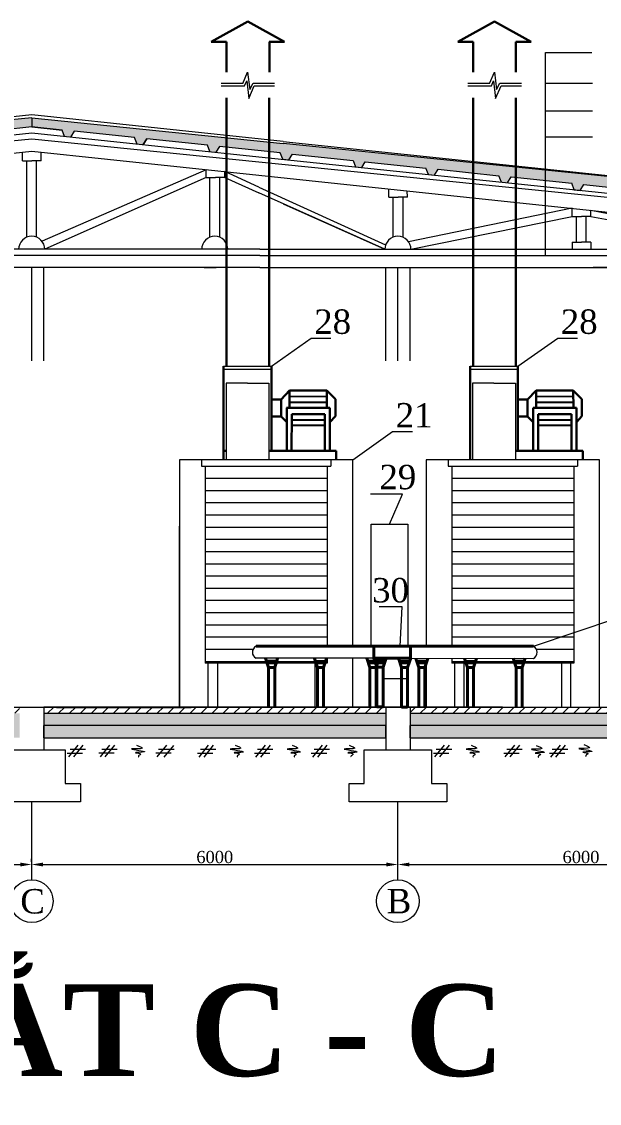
# Model space of a CAD drawing. Header units: inches. Extents: x -4475333 to 345677417, y -211198149 to 2125895.
# Drawn here: x -2367203 to -2357736, y 1035012 to 1052731 of the extents above; entities that cross this region are included whole.
import ezdxf

# ---------------------------------------------------------------- set-up
doc = ezdxf.new("R2010")
doc.units = ezdxf.units.IN
doc.header["$LTSCALE"] = 150
doc.header["$MEASUREMENT"] = 0
doc.linetypes.add('ACAD_ISO03W100', pattern=[30, 12, -18])
doc.linetypes.add('CENTER2', pattern=[1.125, 0.75, -0.125, 0.125, -0.125])
for name, color, linetype, lineweight in [('03 tbii', 3, 'Continuous', 50), ('1. N thuong', 255, 'Continuous', 0), ('chuthichso', 8, 'Continuous', 0), ('coban', 153, 'Continuous', 50), ('cot', 2, 'Continuous', 50), ('Duong vien', 7, 'Continuous', 50), ('EEEE', 7, 'Continuous', 0), ('Ghichu', 1, 'Continuous', 15), ('KHUNG BVE', 7, 'Continuous', 0), ('LAYER3', 6, 'Continuous', 18), ('móng cột', 7, 'Continuous', 50), ('NET CHINH', 5, 'Continuous', 50), ('NHA XUONG', 80, 'Continuous', 50), ('NUOC DA XU LY', 3, 'ACAD_ISO03W100', 20), ('TH net dam', 7, 'Continuous', 30)]:
    doc.layers.add(name, color=color, linetype=linetype, lineweight=lineweight)
for name, color, linetype in [('Co ban', 21, 'Continuous'), ('DIM', 8, 'Continuous'), ('duongtamchamgach', 50, 'Continuous'), ('MANH', 170, 'Continuous'), ('MATCAT', 132, 'Continuous'), ('NET NHAP', 7, 'Continuous'), ('Net0.2', 4, 'Continuous'), ('Thiet bi', 7, 'Continuous'), ('vat lieu mat cat', 4, 'Continuous')]:
    doc.layers.add(name, color=color, linetype=linetype)
doc.styles.add('1', font='times.ttf')
doc.styles.get("Standard").update_dxf_attribs({"font": 'times.ttf', "height": 100})
doc.dimstyles.new('75', dxfattribs={"dimtxt": 200, "dimasz": 188, "dimexe": 94, "dimexo": 47, "dimgap": 20, "dimtad": 1, "dimtoh": 1, "dimdec": 0, "dimtxsty": '1', "dimcen": 2.5, "dimclrt": 256, "dimadec": 0, "dimazin": 0, "dimtfac": 1, "dimtdec": 0, "dimtix": 1, "dimtmove": 0, "dimatfit": 2, "dimfxl": 1, "dimlwd": 9, "dimlwe": 9, "dimarcsym": 0})

# ---------------------------------------------------------------- blocks, each defined once
blk = doc.blocks.new('*D247')
at = {"layer": 'Defpoints', "color": 0, "lineweight": 0, "ltscale": 3, "transparency": 16777216}
for p in [(-2373037, 1038925), (-2367037, 1038925), (-2367037, 1038674)]:
    blk.add_point(p, dxfattribs=at)
at = {"layer": 'NET NHAP', "color": 0, "lineweight": 9, "ltscale": 3, "transparency": 16777216}
for p, q in [((-2373037, 1038972), (-2373037, 1039019)), ((-2372849, 1038925), (-2367225, 1038925)), ((-2367037, 1038721), (-2367037, 1039019))]:
    blk.add_line(p, q, dxfattribs=at)
at = {"layer": 'NET NHAP', "color": 0, "lineweight": 0, "ltscale": 3, "transparency": 16777216}
for points in [[(-2372849, 1038956), (-2372849, 1038893), (-2373037, 1038925)], [(-2367225, 1038956), (-2367225, 1038893), (-2367037, 1038925)]]:
    blk.add_solid(points, dxfattribs=at)
at = {"layer": 'NET NHAP', "lineweight": 13, "ltscale": 3, "transparency": 16777216, "insert": (-2370037, 1039046), "char_height": 200, "attachment_point": 5, "style": '1'}
blk.add_mtext('6000', dxfattribs=at)
blk = doc.blocks.new('*D248')
at = {"layer": 'Defpoints', "color": 0, "lineweight": 0, "ltscale": 3, "transparency": 16777216}
for p in [(-2367040, 1038924), (-2361037, 1038924), (-2361037, 1038674)]:
    blk.add_point(p, dxfattribs=at)
at = {"layer": 'NET NHAP', "color": 0, "lineweight": 9, "ltscale": 3, "transparency": 16777216}
for p, q in [((-2367040, 1038971), (-2367040, 1039018)), ((-2366852, 1038924), (-2361225, 1038924)), ((-2361037, 1038721), (-2361037, 1039018))]:
    blk.add_line(p, q, dxfattribs=at)
at = {"layer": 'NET NHAP', "color": 0, "lineweight": 0, "ltscale": 3, "transparency": 16777216}
for points in [[(-2366852, 1038956), (-2366852, 1038893), (-2367040, 1038924)], [(-2361225, 1038956), (-2361225, 1038893), (-2361037, 1038924)]]:
    blk.add_solid(points, dxfattribs=at)
at = {"layer": 'NET NHAP', "lineweight": 13, "ltscale": 3, "transparency": 16777216, "insert": (-2364038, 1039046), "char_height": 200, "attachment_point": 5, "style": '1'}
blk.add_mtext('6000', dxfattribs=at)
blk = doc.blocks.new('*D249')
at = {"layer": 'Defpoints', "color": 0, "lineweight": 0, "ltscale": 3, "transparency": 16777216}
for p in [(-2361037, 1038924), (-2355037, 1038924), (-2355037, 1038674)]:
    blk.add_point(p, dxfattribs=at)
at = {"layer": 'NET NHAP', "color": 0, "lineweight": 9, "ltscale": 3, "transparency": 16777216}
for p, q in [((-2361037, 1038971), (-2361037, 1039018)), ((-2360849, 1038924), (-2355225, 1038924)), ((-2355037, 1038721), (-2355037, 1039018))]:
    blk.add_line(p, q, dxfattribs=at)
at = {"layer": 'NET NHAP', "color": 0, "lineweight": 0, "ltscale": 3, "transparency": 16777216}
for points in [[(-2360849, 1038956), (-2360849, 1038893), (-2361037, 1038924)], [(-2355225, 1038956), (-2355225, 1038893), (-2355037, 1038924)]]:
    blk.add_solid(points, dxfattribs=at)
at = {"layer": 'NET NHAP', "lineweight": 13, "ltscale": 3, "transparency": 16777216, "insert": (-2358037, 1039046), "char_height": 200, "attachment_point": 5, "style": '1'}
blk.add_mtext('6000', dxfattribs=at)

msp = doc.modelspace()

# ---------------------------------------------------------------- hatches: boundary and pattern name
at = {"layer": 'KHUNG BVE', "lineweight": 0}
h = msp.add_hatch(color=3, dxfattribs=at)
h.dxf.hatch_style = 1
h.paths.add_polyline_path([(-2374891.1, 1050185.2), (-2374833.3, 1050092.3), (-2374733.8, 1050102.7), (-2374694.5, 1050205.8), (-2373695.2, 1050310.5), (-2373637.3, 1050217.4), (-2373537.6, 1050227.8), (-2373498.3, 1050331.1), (-2372502.5, 1050435.5), (-2372444.5, 1050342.2), (-2372344.8, 1050352.6), (-2372305.4, 1050456.1), (-2371307.5, 1050560.7), (-2371249.4, 1050467.2), (-2371149.5, 1050477.7), (-2371110, 1050581.3), (-2370114.2, 1050685.7), (-2370056, 1050592.1), (-2369956, 1050602.5), (-2369916.4, 1050706.4), (-2368921.2, 1050810.6), (-2368862.9, 1050716.9), (-2368762.2, 1050727.4), (-2368722.6, 1050831.5), (-2367733, 1050935.1), (-2367674.5, 1050841.2), (-2367574.1, 1050851.7), (-2367534.5, 1050955.6), (-2367037.2, 1051007.8), (-2367037.2, 1051157.8), (-2367753.5, 1051084.6), (-2379037.4, 1049931.5), (-2379037.4, 1049750.9), (-2378470.5, 1049810.2), (-2378413, 1049717.8), (-2378313.8, 1049728.2), (-2378274.8, 1049830.7), (-2377277.1, 1049935.3), (-2377219.5, 1049842.7), (-2377120.3, 1049853.1), (-2377081.2, 1049955.8), (-2376083.1, 1050060.3), (-2376025.4, 1049967.6), (-2375926, 1049978), (-2375886.8, 1050080.9)])
h.paths.add_polyline_path([(-2367037.2, 1051157.8), (-2367037.2, 1051007.8), (-2366540, 1050955.6), (-2366500.4, 1050851.7), (-2366399.9, 1050841.2), (-2366341.6, 1050934.8), (-2365352, 1050831.7), (-2365312.2, 1050727.4), (-2365211.5, 1050716.9), (-2365153.4, 1050810.3), (-2364158.2, 1050706.9), (-2364118.4, 1050602.5), (-2364018.5, 1050592.1), (-2363959.9, 1050686.2), (-2362964.4, 1050582.8), (-2362924.3, 1050477.6), (-2362825.1, 1050467.2), (-2362766.5, 1050561.5), (-2361769.5, 1050457.3), (-2361729.7, 1050352.6), (-2361629.9, 1050342.2), (-2361571.2, 1050436.6), (-2360576.8, 1050332.6), (-2360536.8, 1050227.8), (-2360437.2, 1050217.4), (-2360378.4, 1050311.9), (-2359807.3, 1050252.2), (-2359807.3, 1050419), (-2362916, 1050736.7)])
h.paths.add_polyline_path([(-2359807.3, 1050419), (-2359807.3, 1050252.2), (-2359380.7, 1050207.6), (-2359340.7, 1050102.7), (-2359241.2, 1050092.3), (-2359182.4, 1050186.9), (-2358188.4, 1050083), (-2358148.4, 1049978), (-2358049, 1049967.6), (-2357990.1, 1050062.3), (-2356994.2, 1049958.3), (-2356954.1, 1049853.1), (-2356854.9, 1049842.7), (-2356795.9, 1049937.6), (-2355800.7, 1049833.5), (-2355760.6, 1049728.2), (-2355661.4, 1049717.8), (-2355602.4, 1049812.7), (-2355037.1, 1049750.9), (-2355037.1, 1049931.5)])
at = {"layer": 'MATCAT', "lineweight": 9, "ltscale": 3}
h = msp.add_hatch(dxfattribs=at)
h.set_pattern_fill('ANSI31', color=3, scale=40, style=0)
h.set_pattern_definition([(45, (-3863426.05, 1272373.92), (-89.802561, 89.802561), [])])
edge = h.paths.add_edge_path()
edge.add_line((-2373237.2, 1041501.9), (-2378206.5, 1041501.9))
edge.add_line((-2378206.5, 1041501.8), (-2378461.5, 1041501.8))
edge.add_line((-2378461.5, 1041501.9), (-2378737.4, 1041501.9))
edge.add_line((-2378737.4, 1041501.9), (-2378737.4, 1041401.9))
edge.add_line((-2378737.4, 1041401.9), (-2373237.2, 1041401.9))
edge.add_line((-2373237.2, 1041401.9), (-2373237.2, 1041501.9))
h.paths.add_polyline_path([(-2367237.1, 1041501.9), (-2372837.3, 1041501.9), (-2372837.3, 1041401.9), (-2367237.1, 1041401.9)])
h.paths.add_polyline_path([(-2361237.2, 1041501.9), (-2366837.2, 1041501.9), (-2366837.2, 1041401.9), (-2361237.2, 1041401.9)])
h.paths.add_polyline_path([(-2355337.1, 1041501.9), (-2355613, 1041501.9), (-2355613, 1041501.8), (-2355868, 1041501.8), (-2355868, 1041501.9), (-2360837.3, 1041501.9), (-2360837.3, 1041401.9), (-2355337.1, 1041401.9)])
h = msp.add_hatch(dxfattribs=at)
h.set_pattern_fill('TRIANG', color=3, scale=15, style=0)
h.set_pattern_definition([(60, (-3863426.05, 1272373.92), (-71.437474, 123.733365), [71.4375, -71.4375]), (120, (-3863426.05, 1272373.92), (-142.874974, 1.5e-05), [71.4375, -71.4375]), (0, (-3863461.76, 1272435.79), (71.4375, 123.73335), [71.4375, -71.4375])])
h.paths.add_polyline_path([(-2378737.4, 1041401.9), (-2378737.4, 1041201.9), (-2373237.2, 1041201.9), (-2373237.2, 1041401.9)])
h.paths.add_polyline_path([(-2367237.1, 1041201.9), (-2367237.1, 1041202), (-2367237.1, 1041401.9), (-2372837.3, 1041401.9), (-2372837.3, 1041201.9)])
h.paths.add_polyline_path([(-2366837.2, 1041401.9), (-2366837.2, 1041201.9), (-2361237.2, 1041201.9), (-2361237.2, 1041401.9)])
h.paths.add_polyline_path([(-2360837.3, 1041401.9), (-2360837.3, 1041201.9), (-2355337.1, 1041201.9), (-2355337.1, 1041401.9)])
h = msp.add_hatch(dxfattribs=at)
h.set_pattern_fill('DOTS', color=3, scale=25, style=0)
h.set_pattern_definition([(0, (-3863426.045, 1272373.92), (19.84375, 39.6875), [0, -39.6875])])
edge = h.paths.add_edge_path()
edge.add_line((-2367237.1, 1041201.9), (-2372837.3, 1041201.9))
edge.add_line((-2372837.3, 1041201.9), (-2372837.3, 1041001.9))
edge.add_line((-2372837.3, 1041001.9), (-2367387.1, 1041001.9))
edge.add_line((-2367387.1, 1041002), (-2367237.1, 1041002))
edge.add_line((-2367237.1, 1041002), (-2367237.1, 1041201.9))
edge = h.paths.add_edge_path()
edge.add_line((-2361237.2, 1041201.9), (-2366837.2, 1041201.9))
edge.add_line((-2366837.2, 1041201.9), (-2366837.2, 1041002))
edge.add_line((-2366837.2, 1041002), (-2366687.1, 1041002))
edge.add_line((-2366687.1, 1041001.9), (-2361237.2, 1041001.9))
edge.add_line((-2361237.2, 1041001.9), (-2361237.2, 1041201.9))
at = {"layer": 'vat lieu mat cat', "lineweight": 9}
h = msp.add_hatch(dxfattribs=at)
h.set_pattern_fill('DOTS', color=256, scale=500, style=0)
h.set_pattern_definition([(180, (-2118046.91, 1019556.122), (-15.625, 31.25), [0, -31.25])])
edge = h.paths.add_edge_path()
edge.add_line((-2360837.3, 1041001.9), (-2360837.3, 1041201.9))
edge.add_line((-2355337.1, 1041201.9), (-2360837.3, 1041201.9))
edge.add_line((-2355337.1, 1041001.9), (-2355337.1, 1041201.9))
edge.add_line((-2366837.2, 1041001.9), (-2361237.2, 1041001.9))

# ---------------------------------------------------------------- linework, layer by layer
at = {"color": 1, "linetype": 'Continuous', "lineweight": 18}
for p, q in [((-2363578.5, 1051719.7), (-2363499.4, 1051904.2)), ((-2363499.4, 1051904.2), (-2363464.2, 1051618.8)), ((-2359533.6, 1051719.7), (-2359454.4, 1051904.2)), ((-2359454.4, 1051904.2), (-2359419.3, 1051618.8)), ((-2363578.5, 1051719.7), (-2363935.8, 1051719.7)), ((-2363935.8, 1051679.7), (-2363550.7, 1051679.7)), ((-2363550.7, 1051679.7), (-2363513.8, 1051763.9)), ((-2363513.8, 1051763.9), (-2363481.8, 1051469.6)), ((-2363481.8, 1051469.6), (-2363392.3, 1051679.7)), ((-2363464.2, 1051618.8), (-2363411.5, 1051724.2)), ((-2363411.5, 1051724.2), (-2363059.5, 1051724.2)), ((-2363392.3, 1051679.7), (-2363059.5, 1051679.7)), ((-2359533.6, 1051719.7), (-2359890.9, 1051719.7)), ((-2359890.9, 1051679.7), (-2359505.8, 1051679.7)), ((-2359505.8, 1051679.7), (-2359468.9, 1051763.9)), ((-2359468.9, 1051763.9), (-2359436.9, 1051469.6)), ((-2359436.9, 1051469.6), (-2359347.4, 1051679.7)), ((-2359419.3, 1051618.8), (-2359366.5, 1051724.2)), ((-2359366.5, 1051724.2), (-2359014.5, 1051724.2)), ((-2359347.4, 1051679.7), (-2359014.5, 1051679.7))]:
    msp.add_line(p, q, dxfattribs=at)
at = {"ltscale": 5}
for p, q in [((-2362811.8, 1046592.3), (-2362203.5, 1046595.2)), ((-2362811.3, 1046496), (-2362203, 1046498.9)), ((-2358771.8, 1046592.3), (-2358163.5, 1046595.2)), ((-2358771.3, 1046496), (-2358163.1, 1046498.9)), ((-2362777.9, 1046207.3), (-2362232.9, 1046209.9)), ((-2358737.9, 1046207.3), (-2358192.9, 1046209.9))]:
    msp.add_line(p, q, dxfattribs=at)
at = {"lineweight": 18, "ltscale": 3}
msp.add_line((-2365418, 1041501.9), (-2365637.2, 1041501.9), dxfattribs=at)
at = {"layer": '1. N thuong', "linetype": 'Continuous', "lineweight": 18, "ltscale": 10}
for p, q in [((-2367037.2, 1051157.8), (-2367753.5, 1051084.6)), ((-2367037.2, 1051157.8), (-2362916, 1050736.7)), ((-2367037.2, 1051007.8), (-2367534.5, 1050955.6)), ((-2366540, 1050955.6), (-2367037.2, 1051007.8)), ((-2366500.4, 1050851.7), (-2366540, 1050955.6)), ((-2366341.6, 1050934.8), (-2366399.9, 1050841.2)), ((-2365352, 1050831.7), (-2366341.6, 1050934.8)), ((-2365311.8, 1050726.3), (-2365352, 1050831.7)), ((-2365153.4, 1050810.3), (-2365211.5, 1050716.9)), ((-2364158.2, 1050706.9), (-2365153.4, 1050810.3)), ((-2364118.4, 1050602.5), (-2364158.2, 1050706.9)), ((-2363959.9, 1050686.2), (-2364018.5, 1050592.1)), ((-2362964.4, 1050582.8), (-2363959.9, 1050686.2)), ((-2362924.3, 1050477.6), (-2362964.4, 1050582.8)), ((-2355037.1, 1049931.5), (-2362916, 1050736.7)), ((-2362825.1, 1050467.2), (-2362766.5, 1050561.5)), ((-2362766.5, 1050561.5), (-2361769.5, 1050457.3)), ((-2361769.5, 1050457.3), (-2361729.7, 1050352.6)), ((-2361629.9, 1050342.2), (-2361571.2, 1050436.6)), ((-2361571.2, 1050436.6), (-2360576.8, 1050332.6)), ((-2360536.8, 1050227.8), (-2360576.8, 1050332.6)), ((-2360437.2, 1050217.4), (-2360378.4, 1050311.9)), ((-2360378.4, 1050311.9), (-2359380.7, 1050207.6)), ((-2359340.7, 1050102.7), (-2359380.7, 1050207.6)), ((-2359241.2, 1050092.3), (-2359182.4, 1050186.9)), ((-2359182.4, 1050186.9), (-2358188.4, 1050083)), ((-2358148.6, 1049978.3), (-2358188.4, 1050083)), ((-2358049.1, 1049967.4), (-2357990.1, 1050062.3)), ((-2357990.1, 1050062.3), (-2356994.2, 1049958.3))]:
    msp.add_line(p, q, dxfattribs=at)
at = {"layer": '1. N thuong', "lineweight": 18}
msp.add_line((-2367037.2, 1051157.8), (-2367037.2, 1051007.8), dxfattribs=at)
at = {"layer": '1. N thuong', "color": 3, "lineweight": 13, "ltscale": 3}
for p, q in [((-2367037.2, 1051007.8), (-2366540, 1050955.6)), ((-2365211.5, 1050716.9), (-2365153.4, 1050810.3))]:
    msp.add_line(p, q, dxfattribs=at)
at = {"layer": 'chuthichso', "lineweight": 0}
for p, q in [((-2363110.9, 1047085), (-2362458, 1047549)), ((-2362458, 1047549), (-2362135.1, 1047549)), ((-2359070.9, 1047085), (-2358418, 1047549)), ((-2358418, 1047549), (-2358095.1, 1047549)), ((-2361775.9, 1045552), (-2361123, 1046016)), ((-2361123, 1046016), (-2360800.1, 1046016))]:
    msp.add_line(p, q, dxfattribs=at)
at = {"layer": 'Co ban', "linetype": 'Continuous', "lineweight": -2, "ltscale": 10}
for p, q in [((-2366632.3, 1041501.9), (-2366582.3, 1041501.9)), ((-2366582.3, 1041501.9), (-2364423, 1041502)), ((-2366187.3, 1041501.9), (-2366117.3, 1041501.9))]:
    msp.add_line(p, q, dxfattribs=at)
at = {"layer": 'coban', "color": 7, "lineweight": 18}
for p, q in [((-2361337.5, 1041501.9), (-2361337.5, 1041501.9)), ((-2361337.1, 1041501.9), (-2361337.1, 1041501.9))]:
    msp.add_line(p, q, dxfattribs=at)
at = {"layer": 'cot', "lineweight": 18}
for p, q in [((-2361237.2, 1041201.9), (-2366837.2, 1041201.9)), ((-2355337.1, 1041201.9), (-2360837.3, 1041201.9))]:
    msp.add_line(p, q, dxfattribs=at)
at = {"layer": 'Defpoints'}
for p, q in [((-2362233.9, 1046120.4), (-2362233.9, 1046120.4)), ((-2358193.9, 1046120.4), (-2358193.9, 1046120.4)), ((-2362192.8, 1045701.8), (-2362222.8, 1045701.8)), ((-2362142.8, 1045701.8), (-2362222.8, 1045701.8)), ((-2362142.8, 1045701.8), (-2362192.8, 1045701.8)), ((-2362142.8, 1045701.8), (-2362142.8, 1045701.8))]:
    msp.add_line(p, q, dxfattribs=at)
at = {"layer": 'Defpoints', "lineweight": 18}
msp.add_line((-2360837.3, 1041501.9), (-2358637.2, 1041501.9), dxfattribs=at)
at = {"layer": 'DIM', "color": 3, "lineweight": 18, "ltscale": 3}
for p, q in [((-2366804.4, 1041501.9), (-2365449.4, 1041501.9)), ((-2364919.4, 1041502), (-2363919.4, 1041502)), ((-2364919.4, 1041502), (-2363919.4, 1041502)), ((-2363389.4, 1041502), (-2362389.4, 1041502)), ((-2361393.8, 1041502), (-2360393.8, 1041502))]:
    msp.add_line(p, q, dxfattribs=at)
at = {"layer": 'Duong vien', "lineweight": 18}
for p, q in [((-2367189.8, 1050450.4), (-2367189.8, 1050586.5)), ((-2367189.8, 1050450.4), (-2367189.8, 1050586.5)), ((-2366884.7, 1050450.4), (-2366884.7, 1050586.5)), ((-2366884.7, 1050450.4), (-2366884.7, 1050586.5)), ((-2367189.8, 1050450.4), (-2367037.2, 1050450.4)), ((-2367189.8, 1050450.4), (-2367037.2, 1050450.4)), ((-2367117.2, 1049200), (-2367117.2, 1050450.4)), ((-2367117.2, 1049200), (-2367117.2, 1050450.4)), ((-2366884.7, 1050450.4), (-2367037.2, 1050450.4)), ((-2366884.7, 1050450.4), (-2367037.2, 1050450.4)), ((-2366957.2, 1049200), (-2366957.2, 1050450.4)), ((-2366957.2, 1049200), (-2366957.2, 1050450.4)), ((-2364179.7, 1050306.2), (-2366868.5, 1049133.6)), ((-2364179.7, 1050176.3), (-2364179.7, 1050306.2)), ((-2363874.5, 1050176.3), (-2363874.5, 1050274.1)), ((-2364179.7, 1050176.3), (-2366822.6, 1049001.9)), ((-2364179.7, 1050176.3), (-2364027.1, 1050176.3)), ((-2364117.2, 1049200), (-2364117.2, 1050176.3)), ((-2363874.5, 1050176.3), (-2364027.1, 1050176.3)), ((-2363957.2, 1049200), (-2363957.2, 1050176.3)), ((-2361186.4, 1049857.2), (-2361186.4, 1049990.3)), ((-2360881.2, 1049857.2), (-2360883.6, 1049958.4)), ((-2361186.4, 1049857.2), (-2361033.8, 1049857.2)), ((-2361113.8, 1049201.4), (-2361113.8, 1049857.2)), ((-2360881.2, 1049857.2), (-2361033.8, 1049857.2)), ((-2360953, 1049198.3), (-2360953, 1049857.2)), ((-2358182.7, 1049673.3), (-2360860.9, 1049123.2)), ((-2360822.6, 1049001.9), (-2358183.1, 1049539.5)), ((-2358183.1, 1049539.5), (-2358182.7, 1049673.3)), ((-2358183.1, 1049539.5), (-2358030.6, 1049539.5)), ((-2358110.6, 1049117.7), (-2358110.6, 1049539.5)), ((-2357878, 1049539.5), (-2358030.6, 1049539.5)), ((-2357950.6, 1049117.7), (-2357950.6, 1049539.5)), ((-2357878, 1049539.5), (-2357876.5, 1049641)), ((-2357878, 1049539.5), (-2354937.1, 1049001.9)), ((-2357876.5, 1049641), (-2354937.1, 1049088)), ((-2358183.1, 1049117.7), (-2358183.1, 1049001.9)), ((-2358183.1, 1049117.7), (-2358030.6, 1049117.7)), ((-2357878, 1049117.7), (-2358030.6, 1049117.7)), ((-2357878, 1049117.7), (-2357878, 1049001.9))]:
    msp.add_line(p, q, dxfattribs=at)
for centre, start, end in [((-2367037.2, 1049000.9), 90, 179.71318), ((-2367037.2, 1049000.9), 90, 179.71318), ((-2367037.2, 1049000.9), 0.28682, 90), ((-2367037.2, 1049000.9), 0.28682, 90), ((-2364037.2, 1049000.9), 0.28682, 179.71318), ((-2361037.2, 1049000.9), 0.28682, 179.71318)]:
    msp.add_arc(centre, 214.6, start, end, dxfattribs=at)
at = {"layer": 'duongtamchamgach', "linetype": 'CENTER2', "lineweight": 15, "ltscale": 200}
for p, q in [((-2367037.2, 1047174.9), (-2367037.2, 1048701.9)), ((-2361037.2, 1047174.9), (-2361037.2, 1048701.9))]:
    msp.add_line(p, q, dxfattribs=at)
at = {"layer": 'EEEE', "color": 5, "lineweight": 40}
for p, q in [((-2363362.1, 1042502), (-2361429.7, 1042500.8)), ((-2360829.7, 1042501.1), (-2358815.7, 1042502)), ((-2363205.1, 1042302), (-2363155.6, 1042153.4)), ((-2363188.9, 1042253.4), (-2363022.3, 1042253.4)), ((-2363007.4, 1042298), (-2363055.6, 1042153.4)), ((-2362406, 1042300.7), (-2362356.5, 1042152)), ((-2362389.8, 1042252), (-2362223.2, 1042252)), ((-2362206.9, 1042300.7), (-2362256.5, 1042152)), ((-2361545.1, 1042302), (-2361495.6, 1042153.4)), ((-2361528.9, 1042253.4), (-2361362.3, 1042253.4)), ((-2361429.7, 1042303.5), (-2361380.2, 1042154.8)), ((-2361429.7, 1042303.3), (-2360827.5, 1042303.3)), ((-2361413.5, 1042254.8), (-2361246.8, 1042254.8)), ((-2361346, 1042302), (-2361395.6, 1042153.4)), ((-2361230.7, 1042303.3), (-2361280.2, 1042154.8)), ((-2361028.4, 1042303.5), (-2360977.9, 1042152)), ((-2361011.3, 1042252), (-2360844.6, 1042252)), ((-2360996.8, 1042303.5), (-2360996.8, 1042303.3)), ((-2360827.5, 1042303.3), (-2360877.9, 1042152)), ((-2360746, 1042300.7), (-2360696.5, 1042152)), ((-2360746, 1042300.7), (-2360696.5, 1042152)), ((-2360731.2, 1042256), (-2360564.5, 1042256)), ((-2360729.8, 1042252), (-2360563.1, 1042252)), ((-2360546.9, 1042300.7), (-2360596.5, 1042152)), ((-2360546.9, 1042300.7), (-2360596.5, 1042152)), ((-2359946.9, 1042299.3), (-2359897.4, 1042150.7)), ((-2359946.9, 1042299.3), (-2359897.4, 1042150.7)), ((-2359930.7, 1042250.7), (-2359764, 1042250.7)), ((-2359930.7, 1042250.7), (-2359764, 1042250.7)), ((-2359747.8, 1042299.3), (-2359797.4, 1042150.7)), ((-2359747.8, 1042299.3), (-2359797.4, 1042150.7)), ((-2359149.2, 1042302), (-2359099.6, 1042153.4)), ((-2359132.9, 1042253.4), (-2358966.3, 1042253.4)), ((-2358950.1, 1042302), (-2358999.6, 1042153.4)), ((-2363180.6, 1042228.4), (-2363030.6, 1042228.4)), ((-2363155.6, 1041502.4), (-2363155.6, 1042153.4)), ((-2363155.6, 1042153.4), (-2363055.6, 1042153.4)), ((-2363055.6, 1042153.4), (-2363055.6, 1041502.4)), ((-2362381.5, 1042227), (-2362231.5, 1042227)), ((-2362356.5, 1041501), (-2362356.5, 1042152)), ((-2362356.5, 1042152), (-2362256.5, 1042152)), ((-2362256.5, 1042152), (-2362256.5, 1041501)), ((-2361520.6, 1042228.4), (-2361370.6, 1042228.4)), ((-2361495.6, 1041502.4), (-2361495.6, 1042153.4)), ((-2361495.6, 1042153.4), (-2361395.6, 1042153.4)), ((-2361405.2, 1042229.8), (-2361255.2, 1042229.8)), ((-2361395.6, 1042153.4), (-2361395.6, 1041502.4)), ((-2361380.2, 1041504.8), (-2361380.2, 1042154.8)), ((-2361380.2, 1042154.8), (-2361280.2, 1042154.8)), ((-2361280.2, 1042154.8), (-2361280.2, 1041504.8)), ((-2361002.9, 1042227), (-2360852.9, 1042227)), ((-2360977.9, 1041502), (-2360977.9, 1042152)), ((-2360977.9, 1042152), (-2360877.9, 1042152)), ((-2360877.9, 1042152), (-2360877.9, 1041502)), ((-2360721.5, 1042227), (-2360571.5, 1042227)), ((-2360721.5, 1042227), (-2360571.5, 1042227)), ((-2360696.5, 1041501), (-2360696.5, 1042152)), ((-2360696.5, 1042152), (-2360596.5, 1042152)), ((-2360696.5, 1041501), (-2360696.5, 1042152)), ((-2360696.5, 1042152), (-2360596.5, 1042152)), ((-2360596.5, 1042152), (-2360596.5, 1041501)), ((-2360596.5, 1042152), (-2360596.5, 1041501)), ((-2359922.4, 1042225.7), (-2359772.4, 1042225.7)), ((-2359922.4, 1042225.7), (-2359772.4, 1042225.7)), ((-2359897.4, 1041499.7), (-2359897.4, 1042150.7)), ((-2359897.4, 1042150.7), (-2359797.4, 1042150.7)), ((-2359897.4, 1041499.7), (-2359897.4, 1042150.7)), ((-2359897.4, 1042150.7), (-2359797.4, 1042150.7)), ((-2359797.4, 1042150.7), (-2359797.4, 1041499.7)), ((-2359797.4, 1042150.7), (-2359797.4, 1041499.7)), ((-2359124.6, 1042228.4), (-2358974.6, 1042228.4)), ((-2359099.6, 1042153.4), (-2358999.6, 1042153.4)), ((-2359098.3, 1041499.7), (-2359098.3, 1042149.3)), ((-2358998.3, 1042149.3), (-2358998.3, 1041499.7))]:
    msp.add_line(p, q, dxfattribs=at)
at = {"layer": 'EEEE', "color": 5, "linetype": 'Continuous', "lineweight": 40, "ltscale": 10}
for p, q in [((-2361429.7, 1042500.8), (-2360829.7, 1042501.1)), ((-2361429.7, 1042500.8), (-2361429.7, 1042303.5)), ((-2360829.7, 1042501.1), (-2360829.7, 1042303.5)), ((-2361429.7, 1042303.5), (-2360829.7, 1042303.5)), ((-2361380.2, 1041504.8), (-2361280.2, 1041504.8)), ((-2360977.9, 1041502), (-2360877.9, 1041502))]:
    msp.add_line(p, q, dxfattribs=at)
at = {"layer": 'Ghichu', "color": 4, "linetype": 'Continuous', "lineweight": 18, "ltscale": 1000000.0}
msp.add_line((-2359323, 1041501.9), (-2361323, 1041501.9), dxfattribs=at)
at = {"layer": 'KHUNG BVE', "linetype": 'Continuous', "lineweight": 18, "ltscale": 10}
for p, q in [((-2358618.1, 1048901.9), (-2358618.1, 1052226.5)), ((-2358618.1, 1052226.5), (-2357862.1, 1052226.5)), ((-2358618.1, 1051724.9), (-2357848.1, 1051724.9)), ((-2358618.1, 1051268.9), (-2357848.1, 1051268.9)), ((-2358618.1, 1050843.2), (-2357848.1, 1050843.2)), ((-2368153.5, 1050490), (-2367037.2, 1050607.8)), ((-2367037.2, 1050607.8), (-2363316, 1050215.1)), ((-2362916, 1050476.7), (-2362825.1, 1050467.2)), ((-2363316, 1050019.6), (-2363874.5, 1050274.1)), ((-2363316, 1050215.1), (-2354937.1, 1049330.8)), ((-2361729.7, 1050352.6), (-2361629.9, 1050342.2)), ((-2360536.8, 1050227.8), (-2360437.2, 1050217.4)), ((-2363874.5, 1050176.3), (-2363316, 1049926.2)), ((-2363316, 1050019.6), (-2361239.3, 1049073.3)), ((-2361251.9, 1049001.9), (-2363316, 1049926.2)), ((-2358148.4, 1049978), (-2358049, 1049967.6)), ((-2362916, 1049747.1), (-2361251.9, 1049001.9)), ((-2366837.1, 1047174.9), (-2366837.1, 1048701.9)), ((-2361237.2, 1047174.9), (-2361237.2, 1048701.9)), ((-2360837.1, 1047174.9), (-2360837.1, 1048701.9)), ((-2366837.2, 1041401.9), (-2361237.2, 1041401.9)), ((-2366479.2, 1041501.9), (-2366637.2, 1041501.9)), ((-2366587.2, 1041501.9), (-2366637.2, 1041501.9)), ((-2366387.2, 1041501.9), (-2366587.2, 1041501.9)), ((-2366187.3, 1041501.9), (-2366422.2, 1041501.9)), ((-2364436, 1041501.9), (-2364286, 1041501.9)), ((-2360837.3, 1041401.9), (-2355337.1, 1041401.9)), ((-2366837.2, 1041002), (-2366837.2, 1041202)), ((-2361237.2, 1041001.9), (-2361237.2, 1041201.9)), ((-2360837.3, 1041001.9), (-2360837.3, 1041201.9)), ((-2366837.2, 1041002), (-2366837.2, 1040802)), ((-2366837.2, 1041001.9), (-2361237.2, 1041001.9)), ((-2361237.2, 1041001.9), (-2361237.2, 1040801.9)), ((-2360837.3, 1041001.9), (-2355337.1, 1041001.9)), ((-2360837.3, 1041001.9), (-2360837.3, 1040801.9)), ((-2366487.2, 1040802), (-2366487.2, 1040252)), ((-2361587.3, 1040251.9), (-2361587.3, 1040801.9)), ((-2360487.3, 1040801.9), (-2360487.3, 1040251.9)), ((-2366487.2, 1040252), (-2366237.2, 1040252)), ((-2366237.2, 1040252), (-2366237.2, 1039952)), ((-2361837.3, 1039951.9), (-2361837.3, 1040251.9)), ((-2361837.3, 1040251.9), (-2361587.3, 1040251.9)), ((-2360487.3, 1040251.9), (-2360237.3, 1040251.9)), ((-2360237.3, 1040251.9), (-2360237.3, 1039951.9)), ((-2366237.2, 1039952), (-2367837.2, 1039952)), ((-2360237.3, 1039951.9), (-2361837.3, 1039951.9))]:
    msp.add_line(p, q, dxfattribs=at)
at = {"layer": 'KHUNG BVE', "color": 2, "linetype": 'Continuous', "lineweight": 18, "ltscale": 10}
for p, q in [((-2367037.2, 1051201.9), (-2367753.5, 1051126.9)), ((-2362916, 1050770.2), (-2367037.2, 1051201.9)), ((-2368153.5, 1050791.1), (-2367037.2, 1050907.8)), ((-2367037.2, 1050807.8), (-2368153.5, 1050694.4)), ((-2367037.2, 1050907.8), (-2363316, 1050518.6)), ((-2363316, 1050429.7), (-2367037.2, 1050807.8)), ((-2362916, 1050770.2), (-2355037.1, 1049944.9)), ((-2363316, 1050518.6), (-2355087.1, 1049657.8)), ((-2355037.1, 1049588.3), (-2363316, 1050429.7)), ((-2372837.3, 1041501.9), (-2366837.2, 1041501.9)), ((-2366837.2, 1041502), (-2366837.2, 1041002)), ((-2366837.2, 1041501.9), (-2360837.3, 1041501.9)), ((-2362301.1, 1041502), (-2360392.1, 1041502)), ((-2361237.2, 1041501.9), (-2361237.2, 1041001.9)), ((-2360837.3, 1041501.9), (-2360837.3, 1041001.9)), ((-2360837.3, 1041501.9), (-2355037.2, 1041501.9)), ((-2367587.2, 1040802), (-2366487.2, 1040802)), ((-2361587.3, 1040801.9), (-2360487.3, 1040801.9))]:
    msp.add_line(p, q, dxfattribs=at)
at = {"layer": 'KHUNG BVE', "color": 3, "linetype": 'Continuous', "lineweight": 18, "ltscale": 10}
for p, q in [((-2363299.1, 1049001.9), (-2368153.5, 1049001.9)), ((-2363299.1, 1049001.9), (-2354737.1, 1049001.9)), ((-2363299.1, 1048901.9), (-2368153.5, 1048901.9)), ((-2363299.1, 1048901.9), (-2354737.1, 1048901.9)), ((-2363299.1, 1048701.9), (-2368153.5, 1048701.9)), ((-2363299.1, 1048701.9), (-2354737.1, 1048701.9)), ((-2355037.2, 1048701.9), (-2357837.4, 1048702.4))]:
    msp.add_line(p, q, dxfattribs=at)
at = {"layer": 'KHUNG BVE', "lineweight": 0}
for p, q in [((-2363894.9, 1047085), (-2363110.9, 1047085)), ((-2363894.9, 1047085), (-2363894.9, 1047040)), ((-2363894.9, 1047040), (-2363110.9, 1047040)), ((-2359854.9, 1047085), (-2359070.9, 1047085)), ((-2359854.9, 1047085), (-2359854.9, 1047040)), ((-2359854.9, 1047040), (-2359070.9, 1047040)), ((-2363502.9, 1046809.4), (-2363852.9, 1046809.4)), ((-2363852.9, 1046809.4), (-2363852.9, 1045552)), ((-2363502.9, 1046809.4), (-2363152.9, 1046809.4)), ((-2363152.9, 1046809.4), (-2363152.9, 1045552)), ((-2359462.9, 1046809.4), (-2359812.9, 1046809.4)), ((-2359812.9, 1046809.4), (-2359812.9, 1045552)), ((-2359462.9, 1046809.4), (-2359112.9, 1046809.4)), ((-2359112.9, 1046809.4), (-2359112.9, 1045552)), ((-2359854.9, 1045552), (-2359854.9, 1046087.3)), ((-2364255.9, 1045552), (-2364255.9, 1045452)), ((-2364255.9, 1045452), (-2362135.9, 1045452)), ((-2364195.9, 1045452), (-2364195.9, 1042222)), ((-2362195.9, 1045452), (-2362195.9, 1042501.3)), ((-2362135.9, 1045552), (-2362135.9, 1045452)), ((-2360215.9, 1045552), (-2360215.9, 1045452)), ((-2360215.9, 1045452), (-2358095.9, 1045452)), ((-2360155.9, 1045452), (-2360155.9, 1042501.4)), ((-2358155.9, 1045452), (-2358155.9, 1042222)), ((-2358095.9, 1045552), (-2358095.9, 1045452)), ((-2364195.9, 1045252), (-2362195.9, 1045252)), ((-2360155.9, 1045252), (-2358155.9, 1045252)), ((-2364195.9, 1045052), (-2362195.9, 1045052)), ((-2360963.6, 1044992.7), (-2361485.1, 1044992.7)), ((-2361175.9, 1044502), (-2360963.6, 1044992.7)), ((-2360155.9, 1045052), (-2358155.9, 1045052)), ((-2364195.9, 1044852), (-2362195.9, 1044852)), ((-2360155.9, 1044852), (-2358155.9, 1044852)), ((-2364195.9, 1044652), (-2362195.9, 1044652)), ((-2360155.9, 1044652), (-2358155.9, 1044652)), ((-2364615.9, 1041501.9), (-2364615.9, 1044465.9)), ((-2364195.9, 1044452), (-2362195.9, 1044452)), ((-2361475.9, 1044502), (-2360875.9, 1044502)), ((-2361475.9, 1042500.8), (-2361475.9, 1044502)), ((-2360875.9, 1044502), (-2360875.9, 1042501)), ((-2360155.9, 1044452), (-2358155.9, 1044452)), ((-2364195.9, 1044252), (-2362195.9, 1044252)), ((-2360155.9, 1044252), (-2358155.9, 1044252)), ((-2364195.9, 1044052), (-2362195.9, 1044052)), ((-2360155.9, 1044052), (-2358155.9, 1044052)), ((-2364195.9, 1043852), (-2362195.9, 1043852)), ((-2360155.9, 1043852), (-2358155.9, 1043852)), ((-2364195.9, 1043652), (-2362195.9, 1043652)), ((-2360155.9, 1043652), (-2358155.9, 1043652)), ((-2364195.9, 1043452), (-2362195.9, 1043452)), ((-2360155.9, 1043452), (-2358155.9, 1043452)), ((-2364195.9, 1043252), (-2362195.9, 1043252)), ((-2360965.5, 1043145.7), (-2361344, 1043145.7)), ((-2360999.9, 1042500.9), (-2360965.5, 1043145.7)), ((-2360155.9, 1043252), (-2358155.9, 1043252)), ((-2364195.9, 1043052), (-2362195.9, 1043052)), ((-2360155.9, 1043052), (-2358155.9, 1043052)), ((-2358815.7, 1042502), (-2357451.8, 1042958.2)), ((-2364195.9, 1042852), (-2362195.9, 1042852)), ((-2360155.9, 1042852), (-2358155.9, 1042852)), ((-2364195.9, 1042652), (-2362195.9, 1042652)), ((-2360155.9, 1042652), (-2358155.9, 1042652)), ((-2364195.9, 1042452), (-2363409.7, 1042452)), ((-2358768.6, 1042452), (-2358155.9, 1042452)), ((-2364195.9, 1042252), (-2363188.5, 1042252)), ((-2361429.7, 1042303.3), (-2363362.1, 1042302)), ((-2363205.1, 1042302), (-2363362.1, 1042302)), ((-2363022.7, 1042252), (-2362389.8, 1042252)), ((-2362223.2, 1042252), (-2362195.9, 1042252)), ((-2362195.9, 1042302.8), (-2362195.9, 1042222)), ((-2360875.9, 1042303.5), (-2360875.9, 1042303.3)), ((-2360827.5, 1042303.3), (-2358815.7, 1042299.3)), ((-2360155.9, 1042302), (-2360155.9, 1042222)), ((-2360155.9, 1042252), (-2359931.2, 1042252)), ((-2359763.6, 1042252), (-2359132.5, 1042252)), ((-2358966.7, 1042252), (-2358155.9, 1042252)), ((-2363178.5, 1042222), (-2364195.9, 1042222)), ((-2364145.9, 1041502), (-2364145.9, 1042222)), ((-2363995.9, 1042222), (-2363995.9, 1041502)), ((-2362379.8, 1042222), (-2363032.7, 1042222)), ((-2362395.9, 1042222), (-2362395.9, 1041502)), ((-2362245.9, 1041502), (-2362245.9, 1042183.7)), ((-2362195.9, 1042222), (-2362233.2, 1042222)), ((-2360875.9, 1042158), (-2360875.9, 1041502)), ((-2359921.2, 1042222), (-2360155.9, 1042222)), ((-2360105.9, 1041502), (-2360105.9, 1042222)), ((-2359955.9, 1042222), (-2359955.9, 1041502)), ((-2359122.5, 1042222), (-2359773.6, 1042222)), ((-2358155.9, 1042222), (-2358976.7, 1042222)), ((-2358355.9, 1042222), (-2358355.9, 1041502)), ((-2358205.9, 1041502), (-2358205.9, 1042222)), ((-2361395.6, 1041973), (-2361380.2, 1041973)), ((-2361280.2, 1041973), (-2360875.9, 1041973)), ((-2360877.9, 1041502), (-2360877.9, 1041785.2)), ((-2369465.9, 1041501.9), (-2364615.9, 1041501.9)), ((-2361775.9, 1041502), (-2361475.9, 1041502)), ((-2361775.9, 1041502), (-2361560.9, 1041502)), ((-2360575.9, 1041502), (-2360877.9, 1041502)), ((-2360575.9, 1041502), (-2360877.9, 1041502))]:
    msp.add_line(p, q, dxfattribs=at)
for points in [[(-2361775.9, 1042501), (-2361775.9, 1045552), (-2364615.9, 1045552), (-2364615.9, 1041502), (-2361775.9, 1041502), (-2361775.9, 1042303.1)], [(-2360575.9, 1042213.6), (-2360575.9, 1041502), (-2357735.9, 1041502), (-2357735.9, 1045552), (-2360575.9, 1045552), (-2360575.9, 1042501.2)]]:
    msp.add_lwpolyline(points, dxfattribs=at)
for centre, radius, start, end in [((-2363307, 1042402), 114.2, 118.85889, 241.14111), ((-2358873.1, 1042400.7), 116.5, 299.5329, 60.4671)]:
    msp.add_arc(centre, radius, start, end, dxfattribs=at)
at = {"layer": 'LAYER3', "color": 3, "lineweight": 18, "ltscale": 3}
msp.add_line((-2364213.2, 1048701.9), (-2364013.2, 1048701.9), dxfattribs=at)
at = {"layer": 'MANH', "linetype": 'ByBlock', "lineweight": 18}
msp.add_line((-2364423, 1041502), (-2364698, 1041502), dxfattribs=at)
at = {"layer": 'MATCAT', "color": 3, "lineweight": 13, "ltscale": 3}
for p, q in [((-2367883.9, 1041501.9), (-2366273.9, 1041501.9)), ((-2367883.9, 1041501.9), (-2365724.9, 1041501.9)), ((-2361237.2, 1041501.9), (-2366837.2, 1041501.9)), ((-2365116.1, 1041502), (-2363501.1, 1041502)), ((-2361493.5, 1041501.9), (-2361293.5, 1041501.9)), ((-2360837.3, 1041501.9), (-2355037.2, 1041501.9)), ((-2359392.1, 1041502), (-2357898.1, 1041502)), ((-2367037.2, 1038673.8), (-2367037.2, 1039952)), ((-2361037.2, 1038673.8), (-2361037.3, 1039951.9))]:
    msp.add_line(p, q, dxfattribs=at)
at = {"layer": 'móng cột', "lineweight": 18}
for p, q in [((-2366837.2, 1041002), (-2366687.1, 1041002)), ((-2361387.2, 1041001.9), (-2361237.2, 1041001.9)), ((-2360837.3, 1041001.9), (-2360687.2, 1041001.9))]:
    msp.add_line(p, q, dxfattribs=at)
at = {"layer": 'NET CHINH', "color": 0, "lineweight": 18, "ltscale": 3}
for p, q in [((-2361859.7, 1041501.9), (-2361909.7, 1041501.9)), ((-2361909.7, 1041501.9), (-2361859.7, 1041501.9))]:
    msp.add_line(p, q, dxfattribs=at)
at = {"layer": 'Net0.2', "lineweight": 18}
for p, q in [((-2366280.3, 1040879.2), (-2366435.3, 1040685.9)), ((-2366199.4, 1040879.2), (-2366354.4, 1040685.9)), ((-2365763.2, 1040879.8), (-2365918.2, 1040686.5)), ((-2365682.2, 1040879.8), (-2365837.3, 1040686.5)), ((-2364830.7, 1040879.8), (-2364985.8, 1040686.5)), ((-2364715.3, 1040875.8), (-2364870.4, 1040682.5)), ((-2364145.3, 1040878.8), (-2364300.3, 1040685.5)), ((-2364064.4, 1040878.8), (-2364219.4, 1040685.5)), ((-2363212.9, 1040878.8), (-2363367.9, 1040685.5)), ((-2363132, 1040878.8), (-2363287, 1040685.5)), ((-2362280.5, 1040878.8), (-2362435.5, 1040685.5)), ((-2362199.6, 1040878.8), (-2362354.6, 1040685.5)), ((-2360280.4, 1040879.1), (-2360435.4, 1040685.8)), ((-2360199.5, 1040879.1), (-2360354.5, 1040685.8)), ((-2359127.7, 1040879.1), (-2359282.7, 1040685.8)), ((-2359046.8, 1040879.1), (-2359201.8, 1040685.8)), ((-2358379.7, 1040878.8), (-2358534.7, 1040685.5)), ((-2358298.8, 1040878.8), (-2358453.8, 1040685.5)), ((-2366456, 1040750.6), (-2366204.1, 1040750.6)), ((-2366407.5, 1040814.6), (-2366155.6, 1040814.6)), ((-2365938.8, 1040751.2), (-2365686.9, 1040751.2)), ((-2365890.4, 1040815.2), (-2365638.5, 1040815.2)), ((-2365006.4, 1040751.2), (-2364754.5, 1040751.2)), ((-2364958, 1040815.2), (-2364706, 1040815.2)), ((-2364321, 1040750.2), (-2364069.1, 1040750.2)), ((-2364272.5, 1040814.2), (-2364020.6, 1040814.2)), ((-2363388.6, 1040750.2), (-2363136.7, 1040750.2)), ((-2363340.1, 1040814.2), (-2363088.2, 1040814.2)), ((-2362456.2, 1040750.2), (-2362204.3, 1040750.2)), ((-2362407.7, 1040814.2), (-2362155.8, 1040814.2)), ((-2360456.1, 1040750.5), (-2360204.2, 1040750.5)), ((-2360407.6, 1040814.5), (-2360155.7, 1040814.5)), ((-2359303.4, 1040750.5), (-2359051.4, 1040750.5)), ((-2359254.9, 1040814.5), (-2359003, 1040814.5)), ((-2358555.3, 1040750.2), (-2358303.4, 1040750.2)), ((-2358506.9, 1040814.2), (-2358255, 1040814.2))]:
    msp.add_line(p, q, dxfattribs=at)
for points in [[(-2365320.3, 1040879.8), (-2365227.6, 1040829.7), (-2365401.1, 1040817.3), (-2365190.4, 1040767.8), (-2365339.2, 1040755.4), (-2365252.4, 1040730.6), (-2365289.6, 1040693.5), (-2365283.4, 1040687.3)], [(-2363702.5, 1040878.8), (-2363609.8, 1040828.7), (-2363783.3, 1040816.3), (-2363572.6, 1040766.7), (-2363721.3, 1040754.4), (-2363634.6, 1040729.6), (-2363671.7, 1040692.4), (-2363665.6, 1040686.2)], [(-2362770, 1040878.8), (-2362677.4, 1040828.7), (-2362850.9, 1040816.3), (-2362640.2, 1040766.7), (-2362788.9, 1040754.4), (-2362702.1, 1040729.6), (-2362739.3, 1040692.4), (-2362733.1, 1040686.2)], [(-2361837.6, 1040878.8), (-2361744.9, 1040828.7), (-2361918.5, 1040816.3), (-2361707.7, 1040766.7), (-2361856.5, 1040754.4), (-2361769.7, 1040729.6), (-2361806.9, 1040692.4), (-2361800.7, 1040686.2)], [(-2359837.5, 1040879.1), (-2359744.8, 1040829), (-2359918.4, 1040816.6), (-2359707.6, 1040767.1), (-2359856.4, 1040754.7), (-2359769.6, 1040729.9), (-2359806.8, 1040692.8), (-2359800.6, 1040686.6)], [(-2358769.8, 1040874.1), (-2358677.1, 1040824), (-2358850.7, 1040811.6), (-2358639.9, 1040762.1), (-2358788.7, 1040749.7), (-2358701.9, 1040724.9), (-2358739.1, 1040687.8), (-2358732.9, 1040681.6)], [(-2357989.3, 1040887.8), (-2357896.6, 1040837.7), (-2358070.1, 1040825.3), (-2357859.4, 1040775.8), (-2358008.1, 1040763.4), (-2357921.4, 1040738.6), (-2357958.5, 1040701.5), (-2357952.3, 1040695.3)]]:
    msp.add_spline(points, degree=3, dxfattribs=at)
at = {"layer": 'NHA XUONG', "lineweight": 18}
for p, q in [((-2363837.3, 1041401.9), (-2361237.2, 1041401.9)), ((-2360837.3, 1041401.9), (-2358637.2, 1041401.9))]:
    msp.add_line(p, q, dxfattribs=at)
msp.add_lwpolyline([(-2360837.3, 1041401.9), (-2358637.2, 1041401.9)], dxfattribs=at)
at = {"layer": 'NUOC DA XU LY', "color": 0, "linetype": 'ByBlock', "lineweight": 18}
msp.add_line((-2363314.9, 1041501.9), (-2363209.7, 1041501.9), dxfattribs=at)
msp.add_line((-2363314.9, 1041501.9), (-2363209.7, 1041501.9), dxfattribs=at)
at = {"layer": 'TH net dam'}
for p, q in [((-2364094.4, 1052401.2), (-2363494.4, 1052731.2)), ((-2362894.4, 1052401.2), (-2363494.4, 1052731.2)), ((-2360054.4, 1052401.2), (-2359454.4, 1052731.2)), ((-2358854.4, 1052401.2), (-2359454.4, 1052731.2)), ((-2363844.4, 1052401.2), (-2364094.4, 1052401.2)), ((-2363844.4, 1051901.2), (-2363844.4, 1052401.2)), ((-2363144.4, 1052401.2), (-2362894.4, 1052401.2)), ((-2363143.6, 1051901.2), (-2363143.4, 1052401.2)), ((-2359804.4, 1052401.2), (-2360054.4, 1052401.2)), ((-2359804.4, 1051901.2), (-2359804.4, 1052401.2)), ((-2359104.4, 1052401.2), (-2358854.4, 1052401.2)), ((-2359103.6, 1051901.2), (-2359103.4, 1052401.2)), ((-2363845.4, 1047085), (-2363843.5, 1051480.6)), ((-2363144.9, 1047085), (-2363144, 1051480.6)), ((-2359805.4, 1047085), (-2359803.5, 1051480.6)), ((-2359104.9, 1047085), (-2359104, 1051480.6)), ((-2363894.9, 1045552), (-2363894.9, 1047085)), ((-2363111.1, 1045700.9), (-2363110.9, 1047085)), ((-2359854.9, 1045552), (-2359854.9, 1047085)), ((-2359071.1, 1045700.9), (-2359070.9, 1047085)), ((-2362952.7, 1046544.1), (-2363111, 1046543)), ((-2358912.7, 1046544.1), (-2359071, 1046543)), ((-2362860.9, 1046404.5), (-2362152.6, 1046406.8)), ((-2362858.1, 1046406.8), (-2362858.8, 1045701.8)), ((-2362152.6, 1046406.8), (-2362151.9, 1045701.8)), ((-2358820.9, 1046404.5), (-2358112.6, 1046406.8)), ((-2358818.1, 1046406.8), (-2358818.8, 1045701.8)), ((-2358112.6, 1046406.8), (-2358111.9, 1045701.8)), ((-2362951.4, 1046263.8), (-2363110.3, 1046262.7)), ((-2362778.8, 1045701.8), (-2362777.7, 1046303.6)), ((-2362231.9, 1045701.8), (-2362233, 1046303.6)), ((-2358911.4, 1046263.9), (-2359070.3, 1046262.7)), ((-2358738.8, 1045701.8), (-2358737.7, 1046303.6)), ((-2358191.9, 1045701.8), (-2358193, 1046303.6)), ((-2362231.9, 1045701.8), (-2362233.9, 1046120.4)), ((-2358191.9, 1045701.8), (-2358193.9, 1046120.4)), ((-2363894.9, 1045703.2), (-2363894.9, 1045703.2)), ((-2363894.9, 1045703.2), (-2363894.9, 1045552)), ((-2363894.9, 1045700.1), (-2363852.9, 1045700.1)), ((-2363152.9, 1045700.8), (-2362047.3, 1045701.9)), ((-2362047.3, 1045701.9), (-2362047.3, 1045552)), ((-2359112.9, 1045700.8), (-2358007.3, 1045701.9)), ((-2358007.3, 1045701.9), (-2358007.3, 1045552))]:
    msp.add_line(p, q, dxfattribs=at)
at = {"layer": 'TH net dam', "ltscale": 5}
for p, q in [((-2362812.2, 1046688.6), (-2362952.7, 1046544.1)), ((-2362812.2, 1046688.6), (-2362204, 1046691.5)), ((-2362812.2, 1046688.6), (-2362810.9, 1046404.6)), ((-2362204, 1046691.5), (-2362202.6, 1046406.6)), ((-2362204, 1046691.5), (-2362062.1, 1046548.3)), ((-2358772.2, 1046688.6), (-2358912.7, 1046544.1)), ((-2358772.2, 1046688.6), (-2358164, 1046691.5)), ((-2358772.2, 1046688.6), (-2358770.9, 1046404.6)), ((-2358164, 1046691.5), (-2358162.6, 1046406.6)), ((-2358164, 1046691.5), (-2358022.1, 1046548.4)), ((-2362951.4, 1046263.8), (-2362952.7, 1046544.1)), ((-2362060.8, 1046268.1), (-2362062.1, 1046548.3)), ((-2358911.4, 1046263.9), (-2358912.7, 1046544.1)), ((-2358020.8, 1046268.1), (-2358022.1, 1046548.4)), ((-2362858.4, 1046168), (-2362951.4, 1046263.8)), ((-2362777.7, 1046303.6), (-2362233, 1046303.6)), ((-2362152.4, 1046171.9), (-2362060.8, 1046268.1)), ((-2358818.4, 1046168), (-2358911.4, 1046263.9)), ((-2358737.7, 1046303.6), (-2358193, 1046303.6)), ((-2358112.4, 1046171.9), (-2358020.8, 1046268.1)), ((-2362778, 1046117.8), (-2362232.7, 1046120.4)), ((-2358738.1, 1046117.8), (-2358192.7, 1046120.4))]:
    msp.add_line(p, q, dxfattribs=at)
at = {"layer": 'Thiet bi', "color": 2, "linetype": 'ByBlock', "lineweight": 18, "ltscale": 10}
for centre in [(-2367037.2, 1038323.7), (-2361037.2, 1038323.7)]:
    msp.add_circle(centre, 350.1, dxfattribs=at)

# ---------------------------------------------------------------- texts
at = {"layer": '03 tbii', "lineweight": 18, "insert": (-2367469.3, 1035986.9), "char_height": 1500, "width": 57591.056, "attachment_point": 5, "line_spacing_factor": 1.5, "style": '1'}
msp.add_mtext('{\\fTimes New Roman|b1|i0|c0|p18;MẶT CẮT C - C}', dxfattribs=at)
at = {"layer": '1. N thuong', "lineweight": 0, "char_height": 400, "width": 236.121, "attachment_point": 1}
for s, insert in [('28', (-2362408.5, 1048016.5)), ('28', (-2358368.5, 1048016.5)), ('21', (-2361073.5, 1046483.5)), ('29', (-2361340.1, 1045472.1)), ('30', (-2361459.6, 1043618.1))]:
    msp.add_mtext(s, dxfattribs=dict(at, insert=insert))
at = {"layer": 'Thiet bi', "color": 2, "linetype": 'ByBlock', "lineweight": 18, "ltscale": 10, "char_height": 400, "width": 247.603, "attachment_point": 1}
for s, insert in [('{\\fTimes New Roman|b0|i0|c0|p18;C}', (-2367224.4, 1038522.5)), ('{\\fTimes New Roman|b0|i0|c0|p18;B}', (-2361220.3, 1038525.7))]:
    msp.add_mtext(s, dxfattribs=dict(at, insert=insert))

# ---------------------------------------------------------------- dimensions: what is measured, and where the dimension line sits
at = {"layer": 'NET NHAP', "color": 0, "lineweight": 13, "ltscale": 3}
for base, p1, p2, picture, middle in [((-2367037.2, 1038924.6), (-2373037.2, 1038924.6), (-2367037.2, 1038673.8), '*D247', (-2370037.2, 1039046.4)), ((-2355037.2, 1038924.2), (-2361037.2, 1038924.2), (-2355037.2, 1038673.8), '*D249', (-2358037.2, 1039045.9))]:
    dim = msp.add_linear_dim(base=base, p1=p1, p2=p2, dimstyle='75', dxfattribs=at)
    dim.commit()
    dim.dimension.update_dxf_attribs({"geometry": picture, "text_midpoint": middle})
dim = msp.add_linear_dim(base=(-2361037.2, 1038924.2), p1=(-2367039.7, 1038924.2), p2=(-2361037.2, 1038673.8), text='6000', dimstyle='75', dxfattribs=at)
dim.commit()
dim.dimension.update_dxf_attribs({"geometry": '*D248', "text_midpoint": (-2364038.5, 1039045.9)})

doc.saveas('drawing.dxf')
